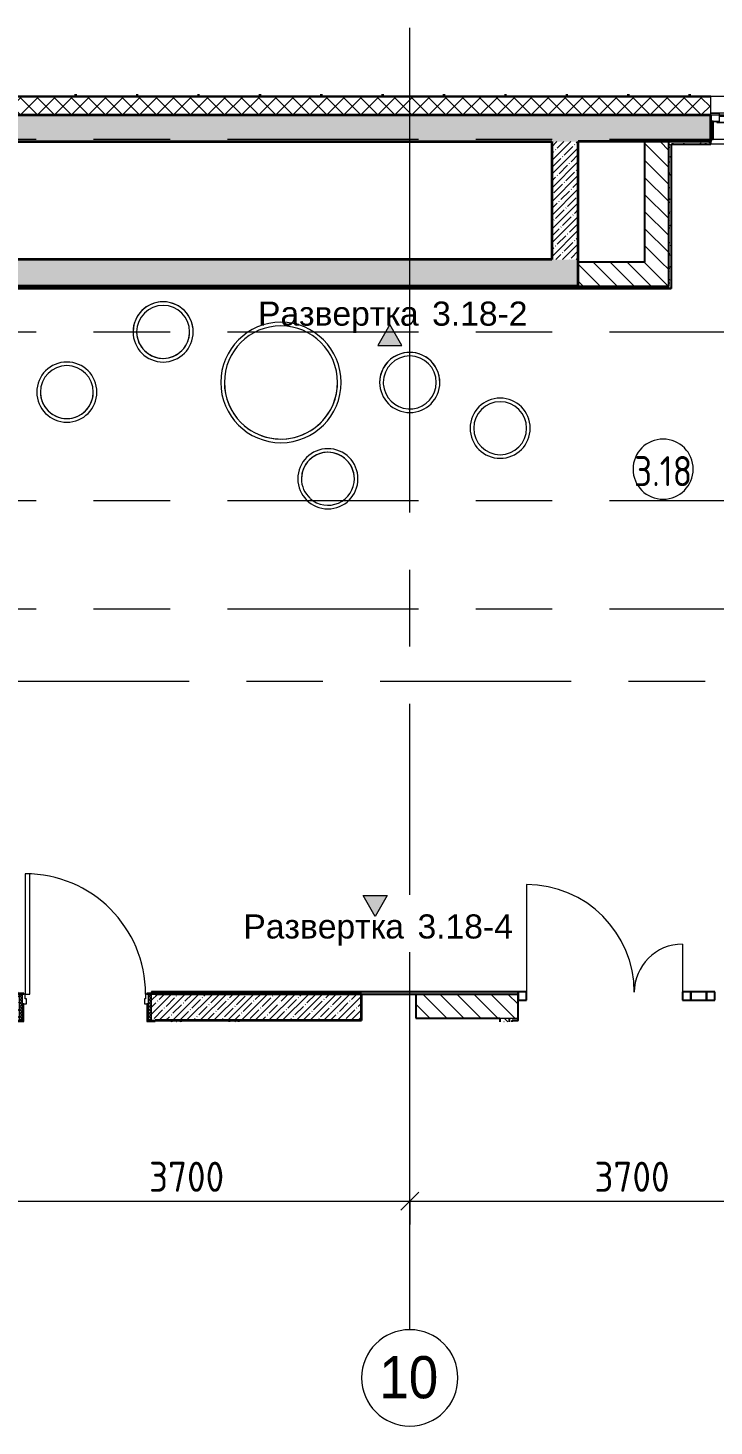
# Model space of a CAD drawing. Header units: millimetres. Extents: x 17333 to 113510, y -1987 to 15924.
# Drawn here: x 26438 to 32138, y 4313 to 15924 of the extents above; entities that cross this region are included whole.
import ezdxf

# ---------------------------------------------------------------- set-up
doc = ezdxf.new("R2010")
doc.units = ezdxf.units.MM
doc.linetypes.add('Осевая', pattern=[3175, 635, -476.25, 1587.5, -476.25])
for name, color, linetype, lineweight in [('A-ANNO-DIMS', 7, 'Continuous', 9), ('A-ANNO-DIMS-100', 7, 'Continuous', 9), ('A-AREA-IDEN', 7, 'Continuous', 9), ('A-DOOR', 7, 'Continuous', 9), ('A-DOOR-1', 7, 'Continuous', 13), ('A-DOOR-FRAM', 7, 'Continuous', 13), ('A-DOOR-FRAM-1', 7, 'Continuous', 9), ('A-GLAZ', 7, 'Continuous', 9), ('A-GLAZ-1', 7, 'Continuous', 13), ('A-GLAZ-CURT', 7, 'Continuous', 9), ('A-GLAZ-CURT-1', 7, 'Continuous', 25), ('A-GLAZ-CWMG', 7, 'Continuous', 9), ('A-GLAZ-CWMG-1', 7, 'Continuous', 25), ('A-ROOF-PATT', 7, 'Continuous', 9), ('A-WALL', 7, 'Continuous', 9), ('G-ANNO-SYMB', 7, 'Continuous', 9), ('I-WALL', 7, 'Continuous', 9), ('Оси', 7, 'Continuous', 9), ('Оси-1', 7, 'Continuous', 20), ('Оси-2', 7, 'Осевая', 9)]:
    doc.layers.add(name, color=color, linetype=linetype, lineweight=lineweight)
for name, color, linetype, lineweight, true_color in [('A-WALL-1', 7, 'Continuous', 25, 0x3c3c3c), ('A-WALL-2', 7, 'Continuous', 35, 0x3c3c3c), ('A-WALL-3', 7, 'Continuous', 13, 0x3c3c3c), ('A-WALL-FNSH-1', 7, 'Continuous', 13, 0x3c3c3c), ('A-WALL-FNSH-2', 7, 'Continuous', 9, 0x3c3c3c), ('I-FURN-1', 7, 'Continuous', 9, 0xf0f0f0)]:
    doc.layers.add(name, color=color, linetype=linetype, lineweight=lineweight, true_color=true_color)
doc.styles.add('Arial', font='arial.ttf', dxfattribs={"width": 0.9, "height": 350})
doc.styles.add('Arial_1', font='arial.ttf', dxfattribs={"height": 200})
doc.styles.add('GOST Common', font='GOST_Common.ttf', dxfattribs={"width": 0.9, "height": 250})
doc.styles.add('ISOCPEUR', font='isocpeur.ttf', dxfattribs={"width": 0.9, "height": 250})
doc.dimstyles.new('ISO-2_5_0_9К_БОЛЬШОЙ', dxfattribs={"dimscale": 304.8, "dimtxt": 248.995294, "dimasz": 0.492126, "dimexe": 0.393701, "dimexo": 0.984252, "dimgap": 0, "dimtad": 1, "dimdec": 0, "dimrnd": 10, "dimzin": 0, "dimdsep": 46, "dimtxsty": 'ISOCPEUR', "dimblk1": 'OBLIQUE', "dimblk2": 'OBLIQUE', "dimsah": 1, "dimcen": 0.09, "dimdle": 0.393701, "dimazin": 0, "dimtfac": 1, "dimtdec": 4, "dimtix": 1, "dimtmove": 0, "dimatfit": 3, "dimfxl": 1, "dimtvp": 1, "dimtolj": 1, "dimtzin": 0, "dimarcsym": 2})
pattern_1 = [(135, (0, 0), (-75.43415, -75.43415), [106.68, -17.78, 3.556, -17.78]), (135, (0, 75.39), (-75.43415, -75.43415), []), (50, (0, 0), (127.5292, -11.15758), [13.335, -146.685]), (355, (0, 0), (-24.66966, 133.74), [10.668, -117.348]), (100.451, (10.63, -0.93), (102.85973, 122.5818), [11.333, -124.663]), (46.184, (0, 35.56), (189.75516, -29.4304), [20.002, -220.027]), (96.636, (15.81, 33.1), (166.1822, 173.1996), [17, -186.995]), (351.184, (0, 35.56), (166.1839, 173.1976), [16.002, -176.022]), (21, (17.78, 26.67), (106.13027, -71.58603), [13.335, -146.685]), (326, (17.78, 26.67), (43.2619, 128.93175), [10.668, -117.348]), (71.451, (26.62, 20.7), (149.39198, 57.34505), [11.333, -124.663]), (37.5, (0, 0), (2.16223, 59.18836), [3.353, -112.573, 3.353, -115.773, -117.792]), (37.5, (0, 0), (2.16223, 59.18836), [-235.052, 3.353, -114.44]), (7.5, (0, 0), (46.77386, 70.12615), [3.353, -64.567, 3.353, -109.906, -44.894]), (7.5, (0, 0), (46.77386, 70.12615), [-181.178, 3.353, -41.542]), (327.5, (-39.65, 0), (94.91367, -4.01009), [3.353, -41.097, 3.353, -135.331, -184.023]), (327.5, (-39.65, 0), (94.91367, -4.01009), [-183.134, 3.353, -180.67]), (317.5, (-57.43, 0), (103.69057, 17.79882), [3.353, -54.432, 3.353, -88.748, -130.683]), (317.5, (-57.43, 0), (103.69057, 17.79882), [-149.885, 3.353, -127.33])]
pattern_2 = [(45, (0, 0), (-57.02463, 57.02463), []), (45, (57.025, 0), (-57.02463, 57.02463), [100.806, -20.161, 3.353, -16.808])]
pattern_3 = [(135, (0, 0), (-70.71068, -70.71068), [])]
pattern_4 = [(0, (0, 0), (121.92, 30.48), [10.058, -81.382, 10.058, -81.382, -487.68]), (0, (0, 0), (121.92, 30.48), [-182.88, 10.058, -172.822, 10.058, -81.382, -213.36]), (0, (0, 0), (121.92, 30.48), [-457.2, 10.058, -50.902, 10.058, -142.342]), (120, (45.72, 15.24), (-87.356454, 90.345817), [10.058, -81.382, 10.058, -81.382, -487.68]), (120, (45.72, 15.24), (-87.356454, 90.345817), [-182.88, 10.058, -172.822, 10.058, -81.382, -213.36]), (120, (45.72, 15.24), (-87.356454, 90.345817), [-457.2, 10.058, -50.902, 10.058, -142.342]), (240, (60.96, 76.2), (-34.563546, -120.825817), [10.058, -81.382, 10.058, -81.382, -487.68]), (240, (60.96, 76.2), (-34.563546, -120.825817), [-182.88, 10.058, -172.822, 10.058, -81.382, -213.36]), (240, (60.96, 76.2), (-34.563546, -120.825817), [-457.2, 10.058, -50.902, 10.058, -142.342])]

# ---------------------------------------------------------------- blocks, each defined once
blk = doc.blocks.new('120_Окно_СКБ_1Ст - 120_Окно_СКБ_1Ст_900х2500_h_-20705657-План разверток пом_3_18_ Этаж 3')
at = {"layer": 'A-GLAZ'}
for p, q in [((450, -57), (-450, -57)), ((-330, -107), (330, -107)), ((-430, -127), (-400, -127)), ((330, -117), (-330, -117)), ((400, -127), (450, -127))]:
    blk.add_line(p, q, dxfattribs=at)
at = {"layer": 'A-GLAZ-1'}
for p, q in [((-450, -127), (-450, -57)), ((-450, -57), (-380, -57)), ((-380, -57), (-380, -127)), ((380, -87), (-380, -87)), ((-380, -87), (-380, -127)), ((-330, -137), (-330, -87)), ((330, -137), (330, -87)), ((380, -127), (380, -57)), ((380, -57), (450, -57)), ((380, -127), (380, -87)), ((450, -57), (450, -127)), ((-380, -127), (-450, -127)), ((-380, -127), (-400, -127)), ((-400, -127), (-400, -137)), ((-400, -137), (400, -137)), ((400, -137), (-400, -137)), ((450, -127), (380, -127)), ((400, -127), (380, -127)), ((400, -137), (400, -127))]:
    blk.add_line(p, q, dxfattribs=at)
blk = doc.blocks.new('ПУФ_500 - 1_50а-V1-План разверток пом_3_18_ Этаж 3')
at = {"layer": 'I-FURN-1'}
for radius, start, end in [(250, 360, 180), (250, 90, 180), (250, 0, 90), (220, 360, 180), (220, 0, 180), (250, 180, 360), (220, 180, 282.8571), (220, 180, 360), (220, 295.7143, 360), (250, 180, 360), (220, 282.8571, 295.7143)]:
    blk.add_arc((0, 0), radius, start, end, dxfattribs=at)
blk = doc.blocks.new('ПУФ_500 - 1_50в-32041615-План разверток пом_3_18_ Этаж 3')
at = {"layer": 'I-FURN-1'}
for radius, start, end in [(250, 360, 180), (250, 51.4286, 180), (220, 360, 180), (220, 0, 180), (250, 0, 51.4286), (250, 180, 360), (220, 180, 308.5714), (220, 180, 360), (220, 308.5714, 360), (250, 180, 360)]:
    blk.add_arc((0, 0), radius, start, end, dxfattribs=at)
blk = doc.blocks.new('ПУФ_500 - 1_50в-V2-План разверток пом_3_18_ Этаж 3')
at = {"layer": 'I-FURN-1'}
for radius, start, end in [(250, 360, 180), (250, 0, 180), (220, 360, 180), (220, 51.4286, 180), (220, 0, 51.4286), (250, 180, 360), (220, 180, 227.4509), (220, 180, 227.4509), (220, 227.8334, 360), (220, 227.8334, 360), (250, 180, 360)]:
    blk.add_arc((0, 0), radius, start, end, dxfattribs=at)
blk = doc.blocks.new('ПУФ_500 - 1_50б-V3-План разверток пом_3_18_ Этаж 3')
at = {"layer": 'I-FURN-1'}
for radius, start, end in [(250, 360, 180), (250, 64.2857, 180), (220, 360, 180), (220, 0, 180), (250, 51.4286, 64.2857), (250, 0, 51.4286), (250, 180, 360), (220, 180, 193.7563), (220, 180, 193.7563), (220, 194.0448, 360), (220, 194.0448, 360), (250, 180, 360)]:
    blk.add_arc((0, 0), radius, start, end, dxfattribs=at)
blk = doc.blocks.new('ПУФ_500 - 1_50в-V4-План разверток пом_3_18_ Этаж 3')
at = {"layer": 'I-FURN-1'}
for radius, start, end in [(250, 360, 180), (250, 0, 180), (220, 360, 180), (220, 90, 180), (220, 0, 90), (250, 180, 360), (220, 180, 360), (220, 180, 360), (250, 180, 360)]:
    blk.add_arc((0, 0), radius, start, end, dxfattribs=at)
blk = doc.blocks.new('ПУФ2 - 1_52б-25464744-План разверток пом_3_18_ Этаж 3')
at = {"layer": 'I-FURN-1'}
for radius, start, end in [(500, 360, 180), (500, 0, 180), (470, 360, 180), (470, 0, 180), (500, 180, 360), (470, 180, 360), (470, 180, 225), (470, 225, 360), (500, 180, 360)]:
    blk.add_arc((0, 0), radius, start, end, dxfattribs=at)
blk = doc.blocks.new('110_Дверь_СКБ_1Ст_Внутренняя1 - Д-4_п__1100x2100h_административные помещения-32218723-План разверток пом_3_18_ Этаж 3')
at = {"layer": 'A-DOOR'}
h = blk.add_hatch(dxfattribs=at)
h.set_pattern_fill('FP_10', color=256, style=0, pattern_type=2)
h.set_pattern_definition([(135, (1751.41, 174.685), (-14.14214, -14.14214), []), (225, (1751.41, 174.685), (14.14214, -14.14214), [])])
h.paths.add_polyline_path([(562.5, -110), (562.5, 110), (537.5, 110), (537.5, -110)])
at = {"layer": 'A-DOOR-FRAM-1'}
h = blk.add_hatch(dxfattribs=at)
h.set_pattern_fill('FP_11', color=256, style=0, pattern_type=2)
h.set_pattern_definition([(45, (-371.384, 174.685), (-14.1421, 14.1421), []), (135, (-371.384, 174.685), (-14.1421, -14.1421), [])])
h.paths.add_polyline_path([(-512.5, -110), (-512.5, 110), (-537.5, 110), (-537.5, -110)])
at = {"layer": 'A-DOOR'}
blk.add_arc((-487.5, 110), 1000, 360, 90, dxfattribs=at)
at = {"layer": 'A-DOOR-1'}
for p, q in [((-487.5, 1110), (-487.5, 110)), ((-447.5, 1110), (-487.5, 1110)), ((-447.5, 110), (-447.5, 1110)), ((-487.5, 110), (-447.5, 110))]:
    blk.add_line(p, q, dxfattribs=at)
at = {"layer": 'A-DOOR-FRAM'}
for p, q in [((-497.5, 118), (-567.5, 118)), ((-567.5, 118), (-567.5, 110)), ((-497.5, 110), (-497.5, 118)), ((592.5, 118), (522.5, 118)), ((522.5, 118), (522.5, 110)), ((592.5, 110), (592.5, 118)), ((-567.5, 110), (-497.5, 110)), ((-512.5, 110), (-537.5, 110)), ((-537.5, 110), (-537.5, -110)), ((-487.5, 110), (-512.5, 110)), ((-512.5, 110), (-512.5, 30)), ((-512.5, -110), (-512.5, 110)), ((-497.5, 110), (-512.5, 110)), ((-512.5, 110), (-512.5, 109)), ((-512.5, 109), (-497.5, 109)), ((-512.5, 30), (-477.5, 30)), ((-497.5, 30), (-512.5, 30)), ((-512.5, 30), (-512.5, -110)), ((-497.5, 109), (-497.5, 110)), ((-497.5, -110), (-497.5, 30)), ((-487.5, 70), (-487.5, 110)), ((-477.5, 70), (-487.5, 70)), ((-477.5, 30), (-477.5, 70)), ((512.5, 70), (502.5, 70)), ((502.5, 70), (502.5, 30)), ((502.5, 30), (537.5, 30)), ((512.5, 110), (512.5, 70)), ((537.5, 110), (512.5, 110)), ((537.5, 110), (522.5, 110)), ((522.5, 110), (522.5, 109)), ((522.5, 110), (592.5, 110)), ((522.5, 109), (537.5, 109)), ((537.5, 30), (522.5, 30)), ((522.5, 30), (522.5, -110)), ((537.5, 30), (537.5, 110)), ((562.5, 110), (537.5, 110)), ((537.5, 110), (537.5, -110)), ((537.5, 109), (537.5, 110)), ((537.5, -110), (537.5, 30)), ((562.5, -110), (562.5, 110)), ((-497.5, -110), (-567.5, -110)), ((-567.5, -110), (-567.5, -118)), ((-537.5, -110), (-512.5, -110)), ((-512.5, -110), (-497.5, -110)), ((-497.5, -118), (-497.5, -110)), ((522.5, -110), (537.5, -110)), ((592.5, -110), (522.5, -110)), ((522.5, -110), (522.5, -118)), ((537.5, -110), (562.5, -110)), ((592.5, -118), (592.5, -110)), ((-567.5, -118), (-497.5, -118)), ((522.5, -118), (592.5, -118))]:
    blk.add_line(p, q, dxfattribs=at)
blk = doc.blocks.new('Дверь_Витражная_остекление_ - ДВН_ДАО_Главный вход_1200 в свету-31742133-План разверток пом_3_18_ Этаж 3')
at = {"layer": 'A-DOOR'}
for p, q in [((-647.5, 925), (-647.5, 35)), ((647.5, 430), (647.5, 35))]:
    blk.add_line(p, q, dxfattribs=at)
for centre, radius, start, end in [((-647.5, 30), 895, 360, 90), ((647.5, 30), 400, 90, 180)]:
    blk.add_arc(centre, radius, start, end, dxfattribs=at)
blk = doc.blocks.new('Системная панель - Стемалит - 40мм-32257327-План разверток пом_3_18_ Этаж 3')
at = {"layer": 'A-GLAZ-CURT-1'}
for p, q in [((65, 35), (-65, 35)), ((-65, 35), (-65, -35)), ((65, -35), (65, 35)), ((-65, -35), (65, -35))]:
    blk.add_line(p, q, dxfattribs=at)
blk = doc.blocks.new('Прямоугольный импост - 50 x 70 мм-31687886-План разверток пом_3_18_ Этаж 3')
at = {"layer": 'A-GLAZ-CWMG-1'}
for p, q in [((-35, 35), (35, 35)), ((-35, -35), (-35, 35)), ((35, 35), (35, -35)), ((35, -35), (-35, -35))]:
    blk.add_line(p, q, dxfattribs=at)
blk = doc.blocks.new('Прямоугольный импост - 50 x 70 мм-31701779-План разверток пом_3_18_ Этаж 3')
at = {"layer": 'A-GLAZ-CWMG-1'}
for p, q in [((0, 35), (-70, 35)), ((-70, 35), (-70, -35)), ((0, -35), (0, 35)), ((-70, -35), (0, -35))]:
    blk.add_line(p, q, dxfattribs=at)
blk = doc.blocks.new('Прямоугольный импост - 50 x 70 мм-31702100-План разверток пом_3_18_ Этаж 3')
at = {"layer": 'A-GLAZ-CWMG-1'}
for p, q in [((-35, 35), (35, 35)), ((-35, -35), (-35, 35)), ((35, 35), (35, -35)), ((35, -35), (-35, -35))]:
    blk.add_line(p, q, dxfattribs=at)
blk = doc.blocks.new('Ось сетки - D8-29747960-План разверток пом_3_18_ Этаж 3')
at = {"layer": 'Оси-1'}
for start, end in [(360, 180), (180, 360)]:
    blk.add_arc((0, 0), 4, start, end, dxfattribs=at)
blk = doc.blocks.new('DIMBLOCK2-План разверток пом_3_18_ Этаж 3')
at = {"layer": 'A-ANNO-DIMS-100'}
for p, q in [((25910, 5987), (25910, 6301)), ((29610, 5987), (29610, 6301)), ((25910, 6181), (29610, 6181)), ((25910, 6181), (25910, 5987)), ((29610, 6181), (29610, 5987))]:
    blk.add_line(p, q, dxfattribs=at)
at = {"layer": 'A-ANNO-DIMS-100', "lineweight": 20}
for p, q in [((25910, 6181), (25835, 6106)), ((25910, 6181), (25985, 6256)), ((29610, 6181), (29535, 6106)), ((29610, 6181), (29685, 6256))]:
    blk.add_line(p, q, dxfattribs=at)
at = {"layer": 'A-ANNO-DIMS-100', "color": 0, "insert": (27444, 6508), "char_height": 250, "width": 758.48, "attachment_point": 1, "line_spacing_factor": 1.149209, "style": 'ISOCPEUR'}
blk.add_mtext('3700', dxfattribs=at)
blk = doc.blocks.new('_Oblique')
at = {"color": 0, "linetype": 'ByBlock', "lineweight": -2}
blk.add_line((-0.5, -0.5), (0.5, 0.5), dxfattribs=at)
blk = doc.blocks.new('DIMBLOCK3-План разверток пом_3_18_ Этаж 3')
at = {"layer": 'A-ANNO-DIMS-100'}
for p, q in [((29610, 5987), (29610, 6301)), ((33310, 5987), (33310, 6301)), ((29610, 6181), (33310, 6181)), ((29610, 6181), (29610, 5987)), ((33310, 6181), (33310, 5987))]:
    blk.add_line(p, q, dxfattribs=at)
at = {"layer": 'A-ANNO-DIMS-100', "lineweight": 20}
for p, q in [((29610, 6181), (29535, 6106)), ((29610, 6181), (29685, 6256)), ((33310, 6181), (33235, 6106)), ((33310, 6181), (33385, 6256))]:
    blk.add_line(p, q, dxfattribs=at)
at = {"layer": 'A-ANNO-DIMS-100', "color": 0, "insert": (31144, 6508), "char_height": 250, "width": 758.48, "attachment_point": 1, "line_spacing_factor": 1.149209, "style": 'ISOCPEUR'}
blk.add_mtext('3700', dxfattribs=at)
blk = doc.blocks.new('Марка_Помещения - Номер-25198446-План разверток пом_3_18_ Этаж 3')
at = {"layer": 'A-AREA-IDEN'}
for start, end in [(360, 180), (180, 360)]:
    blk.add_arc((0, 0), 2.5, start, end, dxfattribs=at)
blk = doc.blocks.new('Фасад - Марка фасада_Указатель-25386507-План разверток пом_3_18_ Этаж 3')
at = {"layer": 'G-ANNO-SYMB'}
blk.add_hatch(color=256, dxfattribs=at).paths.add_polyline_path([(-1, 0), (0, 1.73), (1, 0), (0, 0)])
for p, q in [((0, 1.73), (-1, 0)), ((1, 0), (0, 1.73)), ((-1, 0), (0, 0)), ((0, 0), (1, 0))]:
    blk.add_line(p, q, dxfattribs=at)

msp = doc.modelspace()

# ---------------------------------------------------------------- hatches: boundary and pattern name
at = {"layer": 'A-ROOF-PATT'}
h = msp.add_hatch(dxfattribs=at)
h.set_pattern_fill('FP_8', color=256, style=0, pattern_type=2)
h.set_pattern_definition([(180, (316.16, 38.84), (-6e-14, -509.787), []), (180, (316.16, 48.84), (-6e-14, -509.787), []), (270, (311.16, 43.84), (510, 3e-14), []), (270, (321.16, 43.84), (510, 3e-14), [])])
h.paths.add_polyline_path([(32928.2, 15358), (32894.7, 15375.4), (20188.1, 15375.4), (20188.1, 15358), (32466.7, 15358)])
at = {"layer": 'A-WALL'}
h = msp.add_hatch(dxfattribs=at)
h.set_pattern_fill('FP_3', color=256, style=0, pattern_type=2)
h.set_pattern_definition([(45, (0, 0), (-70.71068, 70.71068), []), (135, (0, 0), (-70.71068, -70.71068), [])])
h.paths.add_polyline_path([(39833.8, 15200), (39833.8, 15350), (37810, 15350), (37810, 15200), (38605.9, 15200)])
h.paths.add_polyline_path([(35410, 15200), (35410, 15350), (34660, 15350), (34660, 15200), (34922.4, 15200)])
h.paths.add_polyline_path([(33610, 15200), (33760, 15200), (33760, 15350), (33610, 15350)])
h.paths.add_polyline_path([(33080.6, 15200), (33240, 15200), (33240, 15350), (33010, 15350), (33010, 15200)])
h.paths.add_polyline_path([(32110, 15200), (32110, 15350), (20188.1, 15350), (20188.1, 15200), (30010.9, 15200)])
at = {"layer": 'I-WALL'}
h = msp.add_hatch(dxfattribs=at)
h.set_pattern_fill('FP_2', color=256, style=0, pattern_type=2)
h.set_pattern_definition(pattern_2)
h.paths.add_polyline_path([(31781.2, 14980), (32110, 14980), (32110, 15200), (20188.1, 15200), (20188.1, 14980), (31761.2, 14980)])
h = msp.add_hatch(dxfattribs=at)
h.set_pattern_fill('FP_9', color=256, style=0, pattern_type=2)
h.set_pattern_definition(pattern_4)
h.paths.add_polyline_path([(32130, 15000), (32130, 15148), (32110, 15148), (32110, 15000)])
h = msp.add_hatch(dxfattribs=at)
h.set_pattern_fill('FP_2', color=256, style=0, pattern_type=2)
h.set_pattern_definition(pattern_2)
h.paths.add_polyline_path([(31010, 14000), (31010, 14980), (30790, 14980), (30790, 14000)])
h = msp.add_hatch(dxfattribs=at)
h.set_pattern_fill('FP_1', color=256, style=0, pattern_type=2)
h.set_pattern_definition(pattern_3)
h.paths.add_polyline_path([(31761.2, 13980), (31761.2, 14980), (31561.2, 14980), (31561.2, 13980)])
h = msp.add_hatch(dxfattribs=at)
h.set_pattern_fill('FP_9', color=256, style=0, pattern_type=2)
h.set_pattern_definition(pattern_4)
h.paths.add_polyline_path([(31761.2, 13780), (31781.2, 13780), (31781.2, 14980), (31761.2, 14980)])
h = msp.add_hatch(dxfattribs=at)
h.set_pattern_fill('FP_9', color=256, style=0, pattern_type=2)
h.set_pattern_definition(pattern_4)
h.paths.add_polyline_path([(32110, 14960), (32110, 14980), (31781.2, 14980), (31781.2, 14960)])
h = msp.add_hatch(dxfattribs=at)
h.set_pattern_fill('FP_2', color=256, style=0, pattern_type=2)
h.set_pattern_definition(pattern_2)
h.paths.add_polyline_path([(30010.9, 13780), (31010, 13780), (31010, 14000), (20210, 14000), (20210, 13780), (27555.2, 13780)])
h = msp.add_hatch(dxfattribs=at)
h.set_pattern_fill('FP_1', color=256, style=0, pattern_type=2)
h.set_pattern_definition(pattern_3)
h.paths.add_polyline_path([(31010, 13780), (31761.2, 13780), (31761.2, 13980), (31010, 13980)])
h = msp.add_hatch(dxfattribs=at)
h.set_pattern_fill('FP_9', color=256, style=0, pattern_type=2)
h.set_pattern_definition(pattern_4)
h.paths.add_polyline_path([(31781.2, 13760), (31781.2, 13780), (20230, 13780), (20231, 13760), (30010.9, 13760)])
h = msp.add_hatch(dxfattribs=at)
h.set_pattern_fill('FP_9', color=256, style=0, pattern_type=2)
h.set_pattern_definition(pattern_4)
h.paths.add_polyline_path([(38490, 7900), (38520, 7900), (38520, 7920), (33010, 7920), (33010, 7900), (37378.1, 7900)])
h.paths.add_polyline_path([(30510, 7900), (30510, 7920), (27465, 7920), (27465, 7908), (27495, 7908), (27495, 7900), (30010.9, 7900)])
h.paths.add_polyline_path([(26335, 7900), (26335, 7908), (26365, 7908), (26365, 7920), (24051, 7920), (24051, 7900), (25099.5, 7900)])
h.paths.add_polyline_path([(22611, 7900), (22611, 7920), (20188.1, 7920), (20188.1, 7900), (21910, 7900)])
h = msp.add_hatch(dxfattribs=at)
h.set_pattern_fill('FP_2', color=256, style=0, pattern_type=2)
h.set_pattern_definition(pattern_2)
h.paths.add_polyline_path([(28189.7, 7680), (29209.7, 7680), (29209.7, 7900), (27465, 7900), (27465, 7680), (28109.7, 7680)])
h.paths.add_polyline_path([(26335, 7680), (26365, 7680), (26365, 7900), (26160, 7900), (26160, 7680), (26180, 7680)])
h = msp.add_hatch(dxfattribs=at)
h.set_pattern_fill('FP_1', color=256, style=0, pattern_type=2)
h.set_pattern_definition(pattern_3)
h.paths.add_polyline_path([(39630, 7700), (39630, 7900), (38760, 7900), (38760, 7700), (39060, 7700)])
h.paths.add_polyline_path([(37210, 7700), (38270, 7700), (38270, 7900), (36010, 7900), (36010, 7830), (34810, 7830), (34810, 7900), (33010, 7900), (33010, 7700), (37190, 7700)])
h.paths.add_polyline_path([(38540, 7700), (38540, 7900), (38490, 7900), (38490, 7700)])
h.paths.add_polyline_path([(30359.7, 7700), (30510, 7700), (30510, 7900), (29660, 7900), (29660, 7700), (30010.9, 7700)])
h = msp.add_hatch(dxfattribs=at)
h.set_pattern_fill('FP_9', color=256, style=0, pattern_type=2)
h.set_pattern_definition(pattern_4)
h.paths.add_polyline_path([(27555.2, 7670.3), (27609.7, 7670.3), (27609.7, 7680), (27495, 7680), (27495, 7672), (27465, 7672), (27465, 7670.3), (27539.5, 7670.3)])
h.paths.add_polyline_path([(26275.2, 7670.3), (26365, 7670.3), (26365, 7672), (26335, 7672), (26335, 7680), (26180, 7680), (26180, 7670.3)])
h = msp.add_hatch(dxfattribs=at)
h.set_pattern_fill('FP_9', color=256, style=0, pattern_type=2)
h.set_pattern_definition(pattern_4)
h.paths.add_polyline_path([(27620, 7670.3), (27629.7, 7670.3), (27629.7, 7680), (27609.7, 7680), (27609.7, 7670.3)])
h = msp.add_hatch(dxfattribs=at)
h.set_pattern_fill('FP_4', color=256, style=0, pattern_type=2)
h.set_pattern_definition(pattern_1)
h.paths.add_polyline_path([(27709.7, 7670.3), (27709.7, 7680), (27629.7, 7680), (27629.7, 7670.3)])
h = msp.add_hatch(dxfattribs=at)
h.set_pattern_fill('FP_4', color=256, style=0, pattern_type=2)
h.set_pattern_definition(pattern_1)
h.paths.add_polyline_path([(28189.7, 7670.3), (28189.7, 7680), (28109.7, 7680), (28109.7, 7670.3)])
h = msp.add_hatch(dxfattribs=at)
h.set_pattern_fill('FP_4', color=256, style=0, pattern_type=2)
h.set_pattern_definition(pattern_1)
h.paths.add_polyline_path([(30439.7, 7670.3), (30439.7, 7700), (30359.7, 7700), (30359.7, 7670.3)])
h = msp.add_hatch(dxfattribs=at)
h.set_pattern_fill('FP_9', color=256, style=0, pattern_type=2)
h.set_pattern_definition(pattern_4)
h.paths.add_polyline_path([(30459.2, 7670.3), (30459.7, 7670.3), (30459.7, 7700), (30439.7, 7700), (30439.7, 7670.3)])
h = msp.add_hatch(dxfattribs=at)
h.set_pattern_fill('FP_9', color=256, style=0, pattern_type=2)
h.set_pattern_definition(pattern_4)
h.paths.add_polyline_path([(30510, 7680), (30510, 7700), (30459.7, 7700), (30460.7, 7680)])

# ---------------------------------------------------------------- linework, layer by layer
at = {"layer": 'A-WALL'}
for p, q in [((32110, 15350), (20188.1, 15350)), ((32110, 15358), (33010, 15358)), ((33010, 15200), (32110, 15200)), ((30359.7, 7700), (30510, 7700))]:
    msp.add_line(p, q, dxfattribs=at)
at = {"layer": 'A-WALL-1'}
for p, q in [((32130, 15148), (32110, 15148)), ((32130, 15000), (32130, 15148)), ((31561.2, 14980), (31561.2, 13980)), ((31761.2, 13780), (31761.2, 14980)), ((32110, 15000), (32130, 15000)), ((32110, 14960), (32110, 14980)), ((31781.2, 14960), (32110, 14960)), ((31781.2, 14960), (31781.2, 13760)), ((31561.2, 13980), (31010, 13980)), ((31781.2, 13760), (20230, 13760)), ((31010, 13780), (31761.2, 13780)), ((30510, 7920), (27465, 7920)), ((27465, 7920), (27465, 7908)), ((29209.7, 7900), (30510, 7900)), ((29660, 7900), (29660, 7700)), ((30510, 7680), (30510, 7920)), ((27465, 7672), (27465, 7670.3)), ((27629.7, 7680), (27629.7, 7670.3)), ((27709.7, 7670.3), (27709.7, 7680)), ((28109.7, 7680), (28109.7, 7670.3)), ((28189.7, 7670.3), (28189.7, 7680)), ((29660, 7700), (30359.7, 7700)), ((30359.7, 7700), (30359.7, 7670.3)), ((30439.7, 7670.3), (30439.7, 7700)), ((30459.7, 7670.3), (30459.7, 7680)), ((30510, 7680), (30459.7, 7680))]:
    msp.add_line(p, q, dxfattribs=at)
at = {"layer": 'A-WALL-2'}
for p, q in [((32110, 15200), (20188.1, 15200)), ((32110, 14980), (32110, 15200)), ((20210, 14980), (30790, 14980)), ((30790, 14980), (30790, 14000)), ((31010, 13780), (31010, 14980)), ((32110, 14980), (31010, 14980)), ((30790, 14000), (20210, 14000)), ((31010, 13780), (20210, 13780)), ((29209.7, 7900), (27495, 7900)), ((29209.7, 7680), (29209.7, 7900)), ((29209.7, 7680), (27495, 7680))]:
    msp.add_line(p, q, dxfattribs=at)
at = {"layer": 'A-WALL-3'}
for p, q in [((32110, 15200), (32110, 15350)), ((20188.1, 15200), (32110, 15200))]:
    msp.add_line(p, q, dxfattribs=at)
at = {"layer": 'A-WALL-FNSH-1'}
for p, q in [((32110, 15353), (20188.1, 15353)), ((32110, 15350), (32110, 15353)), ((32131, 15148), (32130, 15148)), ((32131, 15000), (32131, 15148)), ((32130, 15000), (32131, 15000)), ((31782.2, 14959), (32110, 14959)), ((31782.2, 13759), (31782.2, 14959)), ((32110, 14959), (32110, 14960)), ((20231, 13759), (31782.2, 13759)), ((30510, 7921), (27465, 7921)), ((27465, 7921), (27465, 7920)), ((30510, 7920), (30510, 7921)), ((30460.7, 7670.3), (30460.7, 7679)), ((30460.7, 7679), (30510, 7679)), ((30510, 7679), (30510, 7680))]:
    msp.add_line(p, q, dxfattribs=at)
at = {"layer": 'A-WALL-FNSH-2'}
for p, q in [((32110, 15358), (20188.1, 15358)), ((32110, 15353), (32110, 15358))]:
    msp.add_line(p, q, dxfattribs=at)
at = {"layer": 'I-WALL'}
msp.add_line((32989, 14959), (32110, 14959), dxfattribs=at)
at = {"layer": 'Оси'}
for p, q in [((29610, 13424.3), (29610, 15924.3)), ((29610, 5112.8), (29610, 7612.8))]:
    msp.add_line(p, q, dxfattribs=at)
at = {"layer": 'Оси-2'}
for p, q in [((20633.5, 15000), (37120, 15000)), ((20633.5, 13400), (37120, 13400)), ((29610, 7612.8), (29610, 13424.3)), ((20633.5, 12000), (35990, 12000)), ((20633.5, 11100), (37720, 11100)), ((21903.5, 10500), (37720, 10500))]:
    msp.add_line(p, q, dxfattribs=at)

# ---------------------------------------------------------------- block references
at = {"layer": 'A-AREA-IDEN', "xscale": 99.99999999999993, "yscale": 99.99999999999993, "zscale": 99.99999999999993}
msp.add_blockref('Марка_Помещения - Номер-25198446-План разверток пом_3_18_ Этаж 3', (31714.7, 12260), dxfattribs=at)
at = {"layer": 'A-DOOR'}
for name, p in [('110_Дверь_СКБ_1Ст_Внутренняя1 - Д-4_п__1100x2100h_административные помещения-32218723-План разверток пом_3_18_ Этаж 3', (26902.5, 7790)), ('Дверь_Витражная_остекление_ - ДВН_ДАО_Главный вход_1200 в свету-31742133-План разверток пом_3_18_ Этаж 3', (31227.5, 7885))]:
    msp.add_blockref(name, p, dxfattribs=at)
at = {"layer": 'A-GLAZ'}
msp.add_blockref('120_Окно_СКБ_1Ст - 120_Окно_СКБ_1Ст_900х2500_h_-20705657-План разверток пом_3_18_ Этаж 3', (32560, 15275), dxfattribs=at)
at = {"layer": 'A-GLAZ-CURT'}
msp.add_blockref('Системная панель - Стемалит - 40мм-32257327-План разверток пом_3_18_ Этаж 3', (32010, 7885), dxfattribs=at)
at = {"layer": 'A-GLAZ-CWMG', "rotation": 180}
msp.add_blockref('Прямоугольный импост - 50 x 70 мм-31701779-План разверток пом_3_18_ Этаж 3', (30510, 7885), dxfattribs=at)
at = {"layer": 'A-GLAZ-CWMG', "extrusion": (0, 0, -1), "rotation": 180}
for name, p in [('Прямоугольный импост - 50 x 70 мм-31687886-План разверток пом_3_18_ Этаж 3', (-31910, 7885)), ('Прямоугольный импост - 50 x 70 мм-31702100-План разверток пом_3_18_ Этаж 3', (-32110, 7885))]:
    msp.add_blockref(name, p, dxfattribs=at)
at = {"layer": 'G-ANNO-SYMB', "xscale": 99.99999999999993, "yscale": 99.99999999999993, "zscale": 99.99999999999993}
msp.add_blockref('Фасад - Марка фасада_Указатель-25386507-План разверток пом_3_18_ Этаж 3', (29444.1, 13287.9), dxfattribs=at)
at = {"layer": 'G-ANNO-SYMB', "extrusion": (0, 0, -1), "xscale": 99.99999999999993, "yscale": 99.99999999999993, "zscale": 99.99999999999993, "rotation": 180}
msp.add_blockref('Фасад - Марка фасада_Указатель-25386507-План разверток пом_3_18_ Этаж 3', (-29322.4, 8717.7), dxfattribs=at)
at = {"layer": 'I-FURN-1'}
for name, p in [('ПУФ_500 - 1_50в-32041615-План разверток пом_3_18_ Этаж 3', (27561.2, 13400)), ('ПУФ2 - 1_52б-25464744-План разверток пом_3_18_ Этаж 3', (28540, 12980)), ('ПУФ_500 - 1_50б-V3-План разверток пом_3_18_ Этаж 3', (29610, 12980)), ('ПУФ_500 - 1_50а-V1-План разверток пом_3_18_ Этаж 3', (26761.2, 12900)), ('ПУФ_500 - 1_50в-V4-План разверток пом_3_18_ Этаж 3', (30361.2, 12600)), ('ПУФ_500 - 1_50в-V2-План разверток пом_3_18_ Этаж 3', (28930, 12180))]:
    msp.add_blockref(name, p, dxfattribs=at)
at = {"layer": 'Оси-1', "xscale": 99.99999999999993, "yscale": 99.99999999999993, "zscale": 99.99999999999993}
msp.add_blockref('Ось сетки - D8-29747960-План разверток пом_3_18_ Этаж 3', (29610, 4712.8), dxfattribs=at)

# ---------------------------------------------------------------- texts
at = {"layer": 'A-AREA-IDEN', "insert": (31472.8, 12368.6), "char_height": 250, "width": 606.076, "attachment_point": 1, "style": 'GOST Common'}
msp.add_mtext('3.18', dxfattribs=at)
at = {"layer": 'G-ANNO-SYMB', "char_height": 200, "attachment_point": 1, "style": 'Arial_1'}
for s, insert, width in [('Развертка', (28349.3, 13651.7), 1659.493), (' 3.18-2', (29718.5, 13651.7), 1074.261), ('Развертка', (28227.6, 8561.9), 1659.493), (' 3.18-4', (29596.9, 8561.9), 1074.261)]:
    msp.add_mtext(s, dxfattribs=dict(at, insert=insert, width=width))
at = {"layer": 'Оси', "insert": (29357.4, 4893.4), "char_height": 350, "width": 606.076, "attachment_point": 1, "style": 'Arial'}
msp.add_mtext('10', dxfattribs=at)

# ---------------------------------------------------------------- dimensions: what is measured, and where the dimension line sits
at = {"layer": 'A-ANNO-DIMS'}
for base, p1, p2, picture, middle in [((29610, 6181.4), (25910, 6287.4), (29610, 6287.4), 'DIMBLOCK2-План разверток пом_3_18_ Этаж 3', (27760, 6306.4)), ((33310, 6181.4), (29610, 6287.4), (33310, 6287.4), 'DIMBLOCK3-План разверток пом_3_18_ Этаж 3', (31460, 6306.4))]:
    dim = msp.add_linear_dim(base=base, p1=p1, p2=p2, dimstyle='ISO-2_5_0_9К_БОЛЬШОЙ', override={"dimpost": '<>', "dimfxl": 3700}, dxfattribs=at)
    dim.commit()
    dim.dimension.update_dxf_attribs({"geometry": picture, "text_midpoint": middle})

doc.saveas('drawing.dxf')
